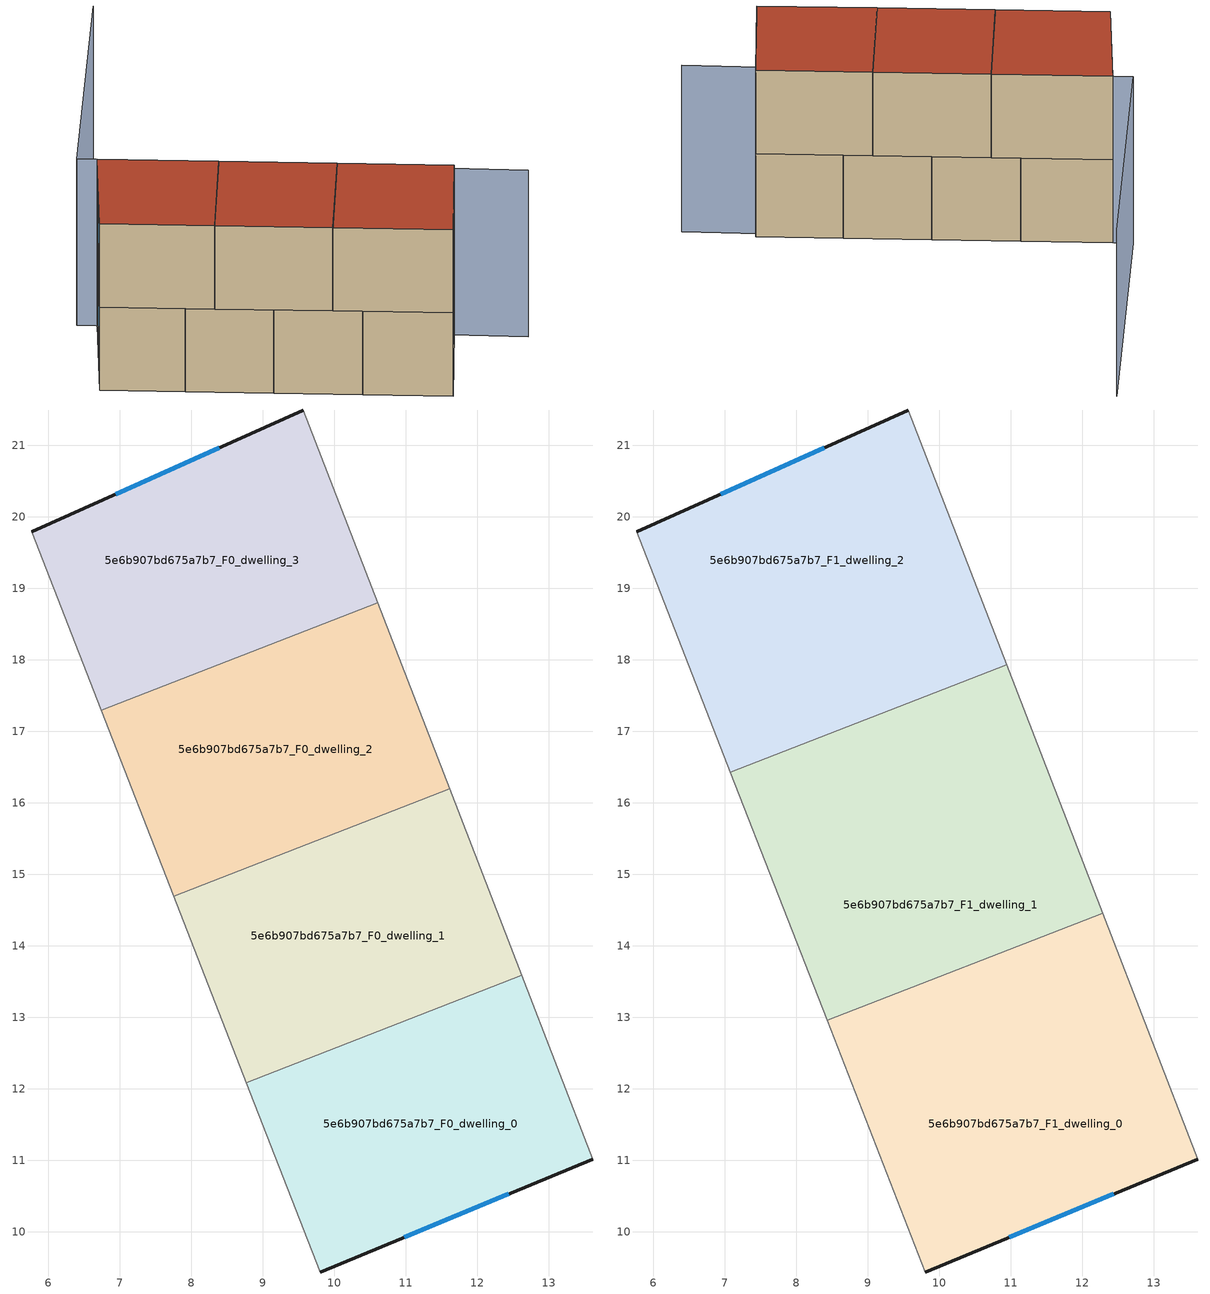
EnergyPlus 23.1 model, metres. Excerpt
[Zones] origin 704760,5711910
5e6b907bd675a7b7_F0_dwelling_0
 floor ground (EU_floor_Construction): 12.62,13.59 13.61,11.02 9.8,9.44 8.77,12.09 z0
 wall outside (EU_wall_Construction): 9.8,9.44 13.61,11.02 z0:3
 wall to 5e6b907bd675a7b7_F0_dwelling_1 (EU_wall_Construction): 12.62,13.59 8.77,12.09 z0:3
 wall adiabatic (EU_wall_Construction): 13.61,11.02 12.62,13.59 / 8.77,12.09 9.8,9.44 z0:3
 window (EU_Window_Construction): 10.98,9.93 12.44,10.53 z0.93:2.07
5e6b907bd675a7b7_F0_dwelling_1
 floor ground (EU_floor_Construction): 11.61,16.19 12.62,13.59 8.77,12.09 7.76,14.69 z0
 wall to 5e6b907bd675a7b7_F0_dwelling_2 (EU_wall_Construction): 11.61,16.19 7.76,14.69 z0:3
 wall adiabatic (EU_wall_Construction): 12.62,13.59 11.61,16.19 / 7.76,14.69 8.77,12.09 z0:3
5e6b907bd675a7b7_F0_dwelling_2
 floor ground (EU_floor_Construction): 10.61,18.8 11.61,16.19 7.76,14.69 6.74,17.29 z0
 wall to 5e6b907bd675a7b7_F0_dwelling_3 (EU_wall_Construction): 10.61,18.8 6.74,17.29 z0:3
 wall adiabatic (EU_wall_Construction): 11.61,16.19 10.61,18.8 / 6.74,17.29 7.76,14.69 z0:3
5e6b907bd675a7b7_F0_dwelling_3
 floor ground (EU_floor_Construction): 9.57,21.49 10.61,18.8 6.74,17.29 5.77,19.79 z0
 wall outside (EU_wall_Construction): 9.57,21.49 5.77,19.79 z0:3
 wall adiabatic (EU_wall_Construction): 10.61,18.8 9.57,21.49 / 5.77,19.79 6.74,17.29 z0:3
 window (EU_Window_Construction): 8.39,20.97 6.94,20.32 z0.93:2.07
5e6b907bd675a7b7_F1_dwelling_0
 floor to 5e6b907bd675a7b7_F0_dwelling_0 (EU_floor_Construction): 12.62,13.59 13.61,11.02 9.8,9.44 8.77,12.09 z3
 floor to 5e6b907bd675a7b7_F0_dwelling_1 (EU_floor_Construction): 12.29,14.46 12.62,13.59 8.77,12.09 8.43,12.96 z3
 wall outside (EU_wall_Construction): 9.8,9.44 13.61,11.02 z3:6
 wall to 5e6b907bd675a7b7_F1_dwelling_1 (EU_wall_Construction): 12.29,14.46 8.43,12.96 z3:6
 wall adiabatic (EU_wall_Construction): 13.61,11.02 12.29,14.46 / 8.43,12.96 9.8,9.44 z3:6
 window (EU_Window_Construction): 10.98,9.93 12.44,10.53 z3.93:5.07
 roof outside (EU_roof_Construction): 13.61,11.02 12.29,14.46 8.43,12.96 9.8,9.44 z6
5e6b907bd675a7b7_F1_dwelling_1
 floor to 5e6b907bd675a7b7_F0_dwelling_1 (EU_floor_Construction): 11.61,16.19 12.29,14.46 8.43,12.96 7.76,14.69 z3
 floor to 5e6b907bd675a7b7_F0_dwelling_2 (EU_floor_Construction): 10.94,17.93 11.61,16.19 7.76,14.69 7.08,16.43 z3
 wall adiabatic (EU_wall_Construction): 12.29,14.46 10.94,17.93 / 7.08,16.43 8.43,12.96 z3:6
 wall to 5e6b907bd675a7b7_F1_dwelling_2 (EU_wall_Construction): 10.94,17.93 7.08,16.43 z3:6
 roof outside (EU_roof_Construction): 12.29,14.46 10.94,17.93 7.08,16.43 8.43,12.96 z6
5e6b907bd675a7b7_F1_dwelling_2
 floor to 5e6b907bd675a7b7_F0_dwelling_2 (EU_floor_Construction): 10.61,18.8 10.94,17.93 7.08,16.43 6.74,17.29 z3
 floor to 5e6b907bd675a7b7_F0_dwelling_3 (EU_floor_Construction): 9.57,21.49 10.61,18.8 6.74,17.29 5.77,19.79 z3
 wall outside (EU_wall_Construction): 9.57,21.49 5.77,19.79 z3:6
 wall adiabatic (EU_wall_Construction): 10.94,17.93 9.57,21.49 / 5.77,19.79 7.08,16.43 z3:6
 window (EU_Window_Construction): 8.39,20.97 6.94,20.32 z3.93:5.07
 roof outside (EU_roof_Construction): 10.94,17.93 9.57,21.49 5.77,19.79 7.08,16.43 z6
shading: 5.77,19.79 9.91,9.48 / 14.22,8.76 9.34,22.1 / 9.34,22.1 18.55,25.46 z0:6
[Building]
EU S2 Campaign: North Axis=0; Terrain=City; Solar Distribution=FullExterior
[Site:Location]
London: Latitude=51.5; Longitude=-0.5; Time Zone=0; Elevation=25
[SizingPeriod:WeatherFileDays]
AnnualSizingPeriod: Begin Month=1; Begin Day of Month=1; End Month=12; End Day of Month=31; Day of Week for Start Day=Monday; Use Weather File Daylight Saving Period=No; Use Weather File Rain and Snow Indicators=No
[MATERIAL]
EU_InternalMass_Material: Roughness=MediumRough; Thickness=0.1; Conductivity=1; Density=1800; Specific Heat=900; Thermal Absorptance=0.9; Solar Absorptance=0.7; Visible Absorptance=0.7
[MATERIAL:NOMASS] Roughness=MediumRough; Thermal Absorptance=0.9; Solar Absorptance=0.7; Visible Absorptance=0.7
Name | Thermal Resistance
EU_wall_NoMass | 0.53138
EU_roof_NoMass | 2.54466
EU_floor_NoMass | 1.96308
[WINDOWMATERIAL:SIMPLEGLAZINGSYSTEM]
EU_Window_SimpleGlazing: UFactor=4.07112; Solar Heat Gain Coefficient=0.85; Visible Transmittance=0.85
[CONSTRUCTION]
EU_wall_Construction: EU_wall_NoMass
EU_roof_Construction: EU_roof_NoMass
EU_floor_Construction: EU_floor_NoMass
EU_InternalMass_Construction: EU_InternalMass_Material
EU_Window_Construction: EU_Window_SimpleGlazing
[ZONE] Type=1; Multiplier=1; Ceiling Height=autocalculate; Floor Area=autocalculate; Part of Total Floor Area=Yes
Name | Volume
5e6b907bd675a7b7_F0_dwelling_0 | 34.6648
5e6b907bd675a7b7_F1_dwelling_0 | 46.218
5e6b907bd675a7b7_F0_dwelling_1 | 34.6685
5e6b907bd675a7b7_F1_dwelling_1 | 46.2253
5e6b907bd675a7b7_F0_dwelling_2 | 34.6626
5e6b907bd675a7b7_F1_dwelling_2 | 46.2209
5e6b907bd675a7b7_F0_dwelling_3 | 34.6655
[INTERNALMASS] Construction=EU_InternalMass_Construction
Name | Zone or ZoneList | Surface Area
5e6b907bd675a7b7_F0_dwelling_0_EU_InternalMass | 5e6b907bd675a7b7_F0_dwelling_0 | 11.5552
5e6b907bd675a7b7_F0_dwelling_1_EU_InternalMass | 5e6b907bd675a7b7_F0_dwelling_1 | 11.5562
5e6b907bd675a7b7_F0_dwelling_2_EU_InternalMass | 5e6b907bd675a7b7_F0_dwelling_2 | 11.554
5e6b907bd675a7b7_F0_dwelling_3_EU_InternalMass | 5e6b907bd675a7b7_F0_dwelling_3 | 11.5552
5e6b907bd675a7b7_F1_dwelling_0_EU_InternalMass | 5e6b907bd675a7b7_F1_dwelling_0 | 15.406
5e6b907bd675a7b7_F1_dwelling_1_EU_InternalMass | 5e6b907bd675a7b7_F1_dwelling_1 | 15.4082
5e6b907bd675a7b7_F1_dwelling_2_EU_InternalMass | 5e6b907bd675a7b7_F1_dwelling_2 | 15.4069
[OTHEREQUIPMENT] Fuel Type=Electricity; Design Level Calculation Method=Watts/Area; Power per Zone Floor Area=1; Fraction Latent=0; Fraction Radiant=0; Fraction Lost=0; Carbon Dioxide Generation Rate=0; EndUse Subcategory=EU_Step8_InternalGains
Name | Zone or ZoneList or Space or SpaceList | Schedule
EU_Step8_InternalGain_5e6b907bd675a7b7_F0_dwelling_0_f000 | 5e6b907bd675a7b7_F0_dwelling_0 | EU_Step8_GainSchedule_5e6b907bd675a7b7_F0_dwelling_0_f000
EU_Step8_InternalGain_5e6b907bd675a7b7_F0_dwelling_1_f000 | 5e6b907bd675a7b7_F0_dwelling_1 | EU_Step8_GainSchedule_5e6b907bd675a7b7_F0_dwelling_1_f000
EU_Step8_InternalGain_5e6b907bd675a7b7_F0_dwelling_2_f000 | 5e6b907bd675a7b7_F0_dwelling_2 | EU_Step8_GainSchedule_5e6b907bd675a7b7_F0_dwelling_2_f000
EU_Step8_InternalGain_5e6b907bd675a7b7_F0_dwelling_3_f000 | 5e6b907bd675a7b7_F0_dwelling_3 | EU_Step8_GainSchedule_5e6b907bd675a7b7_F0_dwelling_3_f000
EU_Step8_InternalGain_5e6b907bd675a7b7_F1_dwelling_0_f000 | 5e6b907bd675a7b7_F1_dwelling_0 | EU_Step8_GainSchedule_5e6b907bd675a7b7_F1_dwelling_0_f000
EU_Step8_InternalGain_5e6b907bd675a7b7_F1_dwelling_1_f000 | 5e6b907bd675a7b7_F1_dwelling_1 | EU_Step8_GainSchedule_5e6b907bd675a7b7_F1_dwelling_1_f000
EU_Step8_InternalGain_5e6b907bd675a7b7_F1_dwelling_2_f000 | 5e6b907bd675a7b7_F1_dwelling_2 | EU_Step8_GainSchedule_5e6b907bd675a7b7_F1_dwelling_2_f000
[ZONEVENTILATION:DESIGNFLOWRATE] Schedule=EU_AlwaysOn; Design Flow Rate Calculation Method=AirChanges/Hour; Air Changes per Hour=0.463094; Ventilation Type=Natural; Fan Pressure Rise=0; Fan Total Efficiency=1; Constant Term Coefficient=1; Temperature Term Coefficient=0; Velocity Term Coefficient=0; Velocity Squared Term Coefficient=0; Minimum Indoor Temperature=-100; Maximum Indoor Temperature=100; Delta Temperature=-100; Minimum Outdoor Temperature=-100; Maximum Outdoor Temperature=100; Maximum Wind Speed=40
Name | Zone or ZoneList or Space or SpaceList
EU_ConstantAir_5e6b907bd675a7b7_F0_dwelling_0 | 5e6b907bd675a7b7_F0_dwelling_0
EU_ConstantAir_5e6b907bd675a7b7_F0_dwelling_1 | 5e6b907bd675a7b7_F0_dwelling_1
EU_ConstantAir_5e6b907bd675a7b7_F0_dwelling_2 | 5e6b907bd675a7b7_F0_dwelling_2
EU_ConstantAir_5e6b907bd675a7b7_F0_dwelling_3 | 5e6b907bd675a7b7_F0_dwelling_3
EU_ConstantAir_5e6b907bd675a7b7_F1_dwelling_0 | 5e6b907bd675a7b7_F1_dwelling_0
EU_ConstantAir_5e6b907bd675a7b7_F1_dwelling_1 | 5e6b907bd675a7b7_F1_dwelling_1
EU_ConstantAir_5e6b907bd675a7b7_F1_dwelling_2 | 5e6b907bd675a7b7_F1_dwelling_2
[HVACTEMPLATE:THERMOSTAT] Constant Heating Setpoint=20; Constant Cooling Setpoint=50
EU_HeatOnly_5e6b907bd675a7b7_F0_dwelling_0; EU_HeatOnly_5e6b907bd675a7b7_F0_dwelling_1; EU_HeatOnly_5e6b907bd675a7b7_F0_dwelling_2; EU_HeatOnly_5e6b907bd675a7b7_F0_dwelling_3; EU_HeatOnly_5e6b907bd675a7b7_F1_dwelling_0; EU_HeatOnly_5e6b907bd675a7b7_F1_dwelling_1; EU_HeatOnly_5e6b907bd675a7b7_F1_dwelling_2
[HVACTEMPLATE:ZONE:IDEALLOADSAIRSYSTEM] System Availability Schedule=EU_AlwaysOn; Maximum Heating Supply Air Temperature=50; Minimum Cooling Supply Air Temperature=13; Maximum Heating Supply Air Humidity Ratio=0.0156; Minimum Cooling Supply Air Humidity Ratio=0.0077; Heating Limit=NoLimit; Cooling Limit=NoLimit; Heating Availability Schedule=EU_AlwaysOn; Cooling Availability Schedule=EU_CoolingOff; Dehumidification Control Type=ConstantSensibleHeatRatio; Cooling Sensible Heat Ratio=0.7; Dehumidification Setpoint=60; Humidification Control Type=None; Humidification Setpoint=30; Outdoor Air Method=None; Outdoor Air Flow Rate per Person=0.00944; Outdoor Air Flow Rate per Zone Floor Area=0; Outdoor Air Flow Rate per Zone=0; Demand Controlled Ventilation Type=None; Outdoor Air Economizer Type=NoEconomizer; Heat Recovery Type=None; Sensible Heat Recovery Effectiveness=0.7; Latent Heat Recovery Effectiveness=0.65
Name | Template Thermostat
5e6b907bd675a7b7_F0_dwelling_0 | EU_HeatOnly_5e6b907bd675a7b7_F0_dwelling_0
5e6b907bd675a7b7_F0_dwelling_1 | EU_HeatOnly_5e6b907bd675a7b7_F0_dwelling_1
5e6b907bd675a7b7_F0_dwelling_2 | EU_HeatOnly_5e6b907bd675a7b7_F0_dwelling_2
5e6b907bd675a7b7_F0_dwelling_3 | EU_HeatOnly_5e6b907bd675a7b7_F0_dwelling_3
5e6b907bd675a7b7_F1_dwelling_0 | EU_HeatOnly_5e6b907bd675a7b7_F1_dwelling_0
5e6b907bd675a7b7_F1_dwelling_1 | EU_HeatOnly_5e6b907bd675a7b7_F1_dwelling_1
5e6b907bd675a7b7_F1_dwelling_2 | EU_HeatOnly_5e6b907bd675a7b7_F1_dwelling_2
[SIZING:ZONE] Zone Cooling Design Supply Air Temperature Input Method=SupplyAirTemperature; Zone Cooling Design Supply Air Temperature=13; Zone Heating Design Supply Air Temperature Input Method=SupplyAirTemperature; Zone Heating Design Supply Air Temperature=50; Zone Cooling Design Supply Air Humidity Ratio=0.008; Zone Heating Design Supply Air Humidity Ratio=0.008; Cooling Design Air Flow Method=DesignDay; Cooling Design Air Flow Rate=0; Cooling Minimum Air Flow per Zone Floor Area=0.000762; Cooling Minimum Air Flow=0; Cooling Minimum Air Flow Fraction=0.2; Heating Design Air Flow Method=DesignDay; Heating Design Air Flow Rate=0; Heating Maximum Air Flow per Zone Floor Area=0.002032; Heating Maximum Air Flow=0.141576; Heating Maximum Air Flow Fraction=0.3; Account for Dedicated Outdoor Air System=No; Dedicated Outdoor Air System Control Strategy=NeutralSupplyAir; Dedicated Outdoor Air Low Setpoint Temperature for Design=autosize; Dedicated Outdoor Air High Setpoint Temperature for Design=autosize; Zone Load Sizing Method=Sensible Load Only No Latent Load; Zone Latent Cooling Design Supply Air Humidity Ratio Input Method=HumidityRatioDifference; Zone Cooling Design Supply Air Humidity Ratio Difference=0.005; Zone Latent Heating Design Supply Air Humidity Ratio Input Method=HumidityRatioDifference; Zone Humidification Design Supply Air Humidity Ratio Difference=0.005
5e6b907bd675a7b7_F0_dwelling_0; 5e6b907bd675a7b7_F0_dwelling_1; 5e6b907bd675a7b7_F0_dwelling_2; 5e6b907bd675a7b7_F0_dwelling_3; 5e6b907bd675a7b7_F1_dwelling_0; 5e6b907bd675a7b7_F1_dwelling_1; 5e6b907bd675a7b7_F1_dwelling_2
[SCHEDULE:CONSTANT]
Name | Hourly Value
EU_AlwaysOn | 1
EU_CoolingOff | 0
[SCHEDULE:FILE] Column Number=1; Rows to Skip at Top=0; Number of Hours of Data=8760; Column Separator=Comma; Interpolate to Timestep=No; Minutes per Item=60; Adjust Schedule for Daylight Savings=Yes
Name | File
EU_Step8_GainSchedule_5e6b907bd675a7b7_F0_dwelling_0_f000 | ../../schedules/5e6b907bd675a7b7/5e6b907bd675a7b7_F0_dwelling_0_f000_gain.csv
EU_Step8_GainSchedule_5e6b907bd675a7b7_F0_dwelling_1_f000 | ../../schedules/5e6b907bd675a7b7/5e6b907bd675a7b7_F0_dwelling_1_f000_gain.csv
EU_Step8_GainSchedule_5e6b907bd675a7b7_F0_dwelling_2_f000 | ../../schedules/5e6b907bd675a7b7/5e6b907bd675a7b7_F0_dwelling_2_f000_gain.csv
EU_Step8_GainSchedule_5e6b907bd675a7b7_F0_dwelling_3_f000 | ../../schedules/5e6b907bd675a7b7/5e6b907bd675a7b7_F0_dwelling_3_f000_gain.csv
EU_Step8_GainSchedule_5e6b907bd675a7b7_F1_dwelling_0_f000 | ../../schedules/5e6b907bd675a7b7/5e6b907bd675a7b7_F1_dwelling_0_f000_gain.csv
EU_Step8_GainSchedule_5e6b907bd675a7b7_F1_dwelling_1_f000 | ../../schedules/5e6b907bd675a7b7/5e6b907bd675a7b7_F1_dwelling_1_f000_gain.csv
EU_Step8_GainSchedule_5e6b907bd675a7b7_F1_dwelling_2_f000 | ../../schedules/5e6b907bd675a7b7/5e6b907bd675a7b7_F1_dwelling_2_f000_gain.csv
